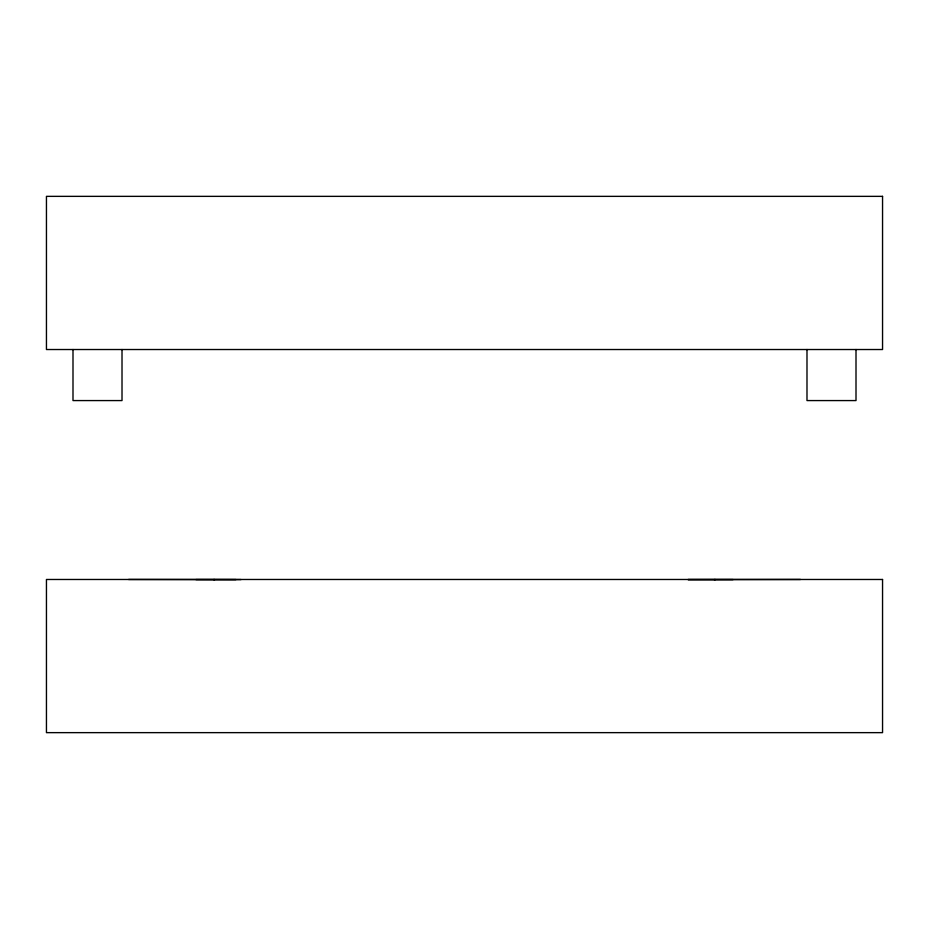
<?xml version="1.0" encoding="UTF-8"?>
<svg xmlns="http://www.w3.org/2000/svg" width="929" height="929" viewBox="0 0 929 929"><rect width="100%" height="100%" fill="white"/><g stroke="black" fill="none" stroke-linecap="round" stroke-linejoin="round"><path stroke-width="1.39" d="M213.507 579.58L214.866 579.58M800.45 579.475L687.959 579.58L733.062 579.58M195.938 579.58L235.966 579.58M128.55 579.475L241.041 579.58M714.134 579.58L715.493 579.58M856.004 349.525L856.004 400.573L806.987 400.573L806.987 349.525M122.013 349.525L122.013 400.573L72.996 400.573L72.996 349.525M882.55 196.356L46.45 196.356L46.45 349.525L882.55 349.525L882.55 196.356M882.55 579.475L46.45 579.475L46.45 732.644L882.55 732.644L882.55 579.475"/></g></svg>
